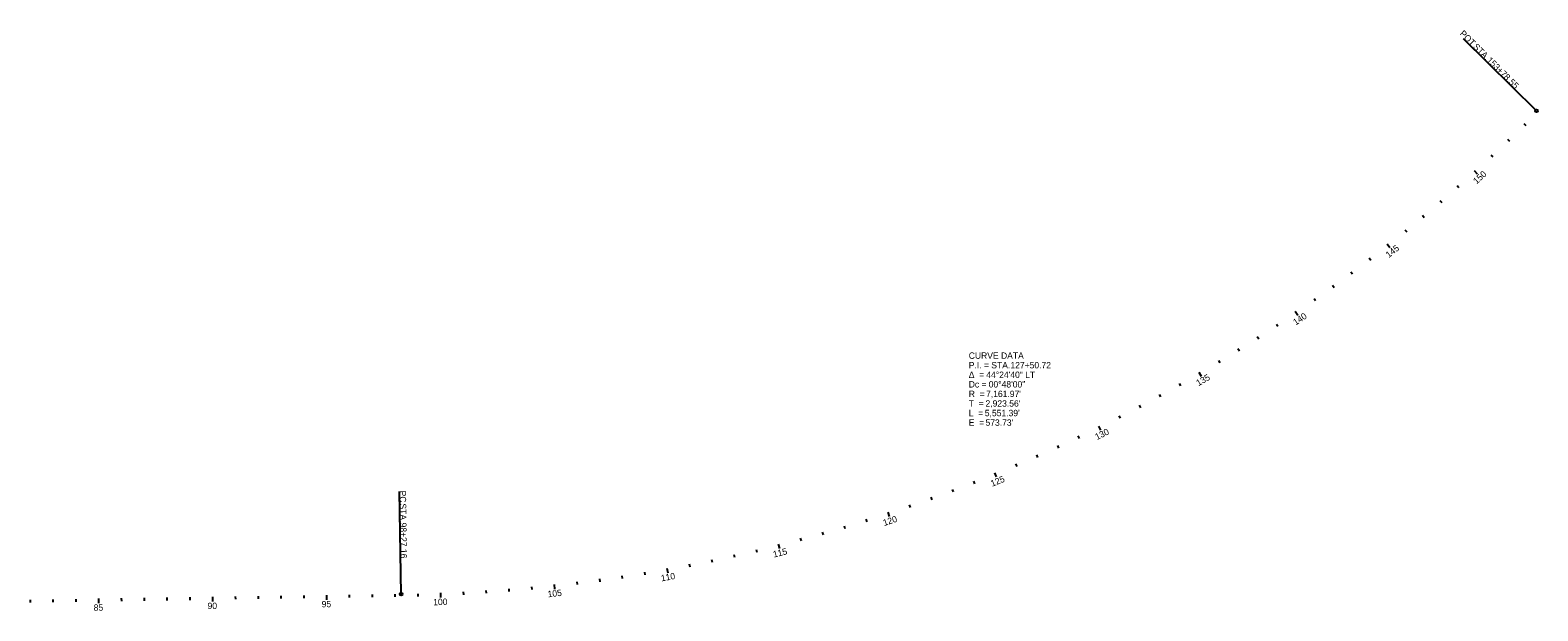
# Model space of a CAD drawing. Extents: x 117326 to 225548, y 573011 to 581051.
# Drawn here: x 218935 to 225548, y 578502 to 581051 of the extents above; entities that cross this region are included whole.
import ezdxf

# ---------------------------------------------------------------- set-up
doc = ezdxf.new("R2010")
doc.units = 0
for name, color, linetype in [('GE_P_Alignment', 7, 'Continuous'), ('GE_P_Alignment_100_Bearings', 7, 'Continuous'), ('GE_P_Alignment_100_Curve_Data', 7, 'Continuous')]:
    doc.layers.add(name, color=color, linetype=linetype)

msp = doc.modelspace()

# ---------------------------------------------------------------- linework, layer by layer
at = {"layer": 'GE_P_Alignment'}
for p, q in [((225542.3, 580697.4), (225222.6, 581014)), ((220561.9, 578575.8), (220555.1, 579025.7))]:
    msp.add_line(p, q, dxfattribs=at)
for centre in [(225542.3, 580697.4), (220561.9, 578575.8)]:
    msp.add_circle(centre, 6, dxfattribs=at)
at = {"layer": 'GE_P_Alignment_100_Curve_Data'}
for p, q in [((225486.7, 580641.9), (225495.2, 580633.4)), ((225415.1, 580572.1), (225423.4, 580563.5)), ((225342.5, 580503.3), (225350.7, 580494.6)), ((225269, 580435.6), (225282.4, 580420.8)), ((225194.5, 580368.9), (225202.4, 580359.9)), ((225119.1, 580303.2), (225126.9, 580294.1)), ((225042.8, 580238.6), (225050.4, 580229.4)), ((224965.5, 580175), (224973.1, 580165.7)), ((224887.4, 580112.6), (224899.8, 580096.9)), ((224808.5, 580051.2), (224815.8, 580041.7)), ((224648, 579931.8), (224655.1, 579922.1)), ((224728.7, 579991), (224735.8, 579981.3)), ((224566.6, 579873.8), (224573.5, 579864)), ((224484.3, 579817), (224495.6, 579800.5)), ((224401.3, 579761.3), (224407.9, 579751.3)), ((224317.4, 579706.7), (224323.9, 579696.6)), ((224147.6, 579601.2), (224153.8, 579590.9)), ((224232.9, 579653.4), (224239.2, 579643.2)), ((224061.5, 579550.2), (224071.6, 579532.9)), ((223974.8, 579500.5), (223980.7, 579490)), ((223799.3, 579404.6), (223804.9, 579393.9)), ((223887.4, 579451.9), (223893.1, 579441.4)), ((223710.6, 579358.5), (223716, 579347.8)), ((223531.2, 579270), (223536.3, 579259.2)), ((223621.2, 579313.6), (223630, 579295.7)), ((223440.6, 579227.7), (223445.6, 579216.8)), ((223257.7, 579146.8), (223262.4, 579135.7)), ((223349.4, 579186.6), (223354.3, 579175.6)), ((223072.6, 579071.1), (223077, 579059.9)), ((223165.4, 579108.3), (223173, 579089.8)), ((222885.4, 579000.5), (222889.5, 578989.2)), ((222979.3, 579035.1), (222983.5, 579023.9)), ((222696.4, 578935.2), (222702.7, 578916.3)), ((222791.1, 578967.2), (222795.1, 578955.9)), ((222505.6, 578875.3), (222509, 578863.8)), ((222601.2, 578904.6), (222604.8, 578893.1)), ((222313.2, 578820.6), (222316.3, 578809.1)), ((222409.6, 578847.3), (222412.9, 578835.7)), ((222022, 578748.8), (222024.6, 578737.1)), ((222119.4, 578771.4), (222122.2, 578759.7)), ((222216.5, 578795.4), (222221.4, 578776)), ((221629.4, 578672.2), (221631.4, 578660.3)), ((221728, 578689.3), (221731.5, 578669.6)), ((221826.2, 578707.8), (221828.5, 578696)), ((221924.2, 578727.6), (221926.7, 578715.9)), ((221133.8, 578607.3), (221134.9, 578595.4)), ((221233.2, 578617.5), (221235.4, 578597.7)), ((221332.6, 578629.1), (221334, 578617.2)), ((221431.7, 578642.1), (221433.4, 578630.2)), ((221530.7, 578656.4), (221532.5, 578644.6)), ((218935, 578551.1), (218935.1, 578539.1)), ((219035, 578552.6), (219035.1, 578540.6)), ((219134.9, 578554.1), (219135.1, 578542.1)), ((219234.9, 578555.7), (219235.2, 578535.7)), ((219334.9, 578557.2), (219335.1, 578545.2)), ((219434.9, 578558.7), (219435.1, 578546.7)), ((219534.9, 578560.2), (219535.1, 578548.2)), ((219634.9, 578561.7), (219635.1, 578549.7)), ((219734.9, 578563.2), (219735.2, 578543.2)), ((219834.9, 578564.8), (219835, 578552.8)), ((219934.9, 578566.3), (219935, 578554.3)), ((220034.8, 578567.8), (220035, 578555.8)), ((220134.8, 578569.3), (220135, 578557.3)), ((220234.8, 578570.8), (220235.1, 578550.8)), ((220334.8, 578572.3), (220335, 578560.3)), ((220434.8, 578573.8), (220435, 578561.8)), ((220534.8, 578575.4), (220535, 578563.4)), ((220634.8, 578577.2), (220635.1, 578565.3)), ((220734.7, 578580.5), (220735.5, 578560.5)), ((220834.6, 578585.1), (220835.2, 578573.1)), ((220934.4, 578591.1), (220935.2, 578579.2)), ((221034.1, 578598.5), (221035.1, 578586.6))]:
    msp.add_line(p, q, dxfattribs=at)

# ---------------------------------------------------------------- texts
at = {"layer": 'GE_P_Alignment'}
for s, rotation, p in [('POT', 315.27949, (225203.3, 581033.7)), (' STA. ', 315.27949, (225254.4, 580983.1)), ('153+78.55', 315.27949, (225321.6, 580916.6)), ('PC', 270.86835, (220555.5, 579029.6)), (' STA. ', 270.86835, (220556.2, 578983.7)), ('98+27.16', 270.86835, (220557.6, 578889.2))]:
    msp.add_text(s, height=28, rotation=rotation, dxfattribs=at).set_placement(p)
at = {"layer": 'GE_P_Alignment_100_Bearings'}
for s, p in [('CURVE DATA', (223052.1, 579608.6)), ('P.I. = STA. ', (223052.1, 579566.6)), ('127+50.72', (223234.8, 579566.6)), ('Δ  = ', (223052.1, 579524.6)), ('44°24\'40" LT', (223128.9, 579524.6)), ('Dc = ', (223052.1, 579482.6)), ('R  = ', (223052.1, 579440.6)), ("7,161.97'", (223128, 579440.6)), ('00°48\'00"', (223139.5, 579482.6)), ('T  = ', (223052.1, 579398.6)), ("2,923.56'", (223125.5, 579398.6)), ('L  = ', (223052.1, 579356.6)), ('E  = ', (223052.1, 579314.6)), ("5,551.39'", (223122.5, 579356.6)), ("573.73'", (223125.5, 579314.6))]:
    msp.add_text(s, height=28, dxfattribs=at).set_placement(p)
at = {"layer": 'GE_P_Alignment_100_Curve_Data'}
for s, rotation, p in [('150', 42.25108, (225279.8, 580373.9)), ('145', 38.25108, (224894.3, 580050.5)), ('140', 34.25108, (224486.5, 579754.3)), ('135', 30.25108, (224059.7, 579487.8)), ('130', 26.25108, (223614.6, 579251.3)), ('125', 22.25108, (223154.9, 579046.7)), ('120', 18.25107, (222681.2, 578874.4)), ('115', 14.25107, (222197.5, 578735.8)), ('110', 10.25107, (221704.5, 578631.2)), ('90', 0.86835, (219713.4, 578509.9)), ('95', 0.86835, (220213.8, 578517.5)), ('100', 2.25107, (220703.4, 578526.2)), ('105', 6.25107, (221206.2, 578561.3)), ('85', 0.86835, (219213.9, 578502.3))]:
    msp.add_text(s, height=28, rotation=rotation, dxfattribs=at).set_placement(p)

doc.saveas('drawing.dxf')
